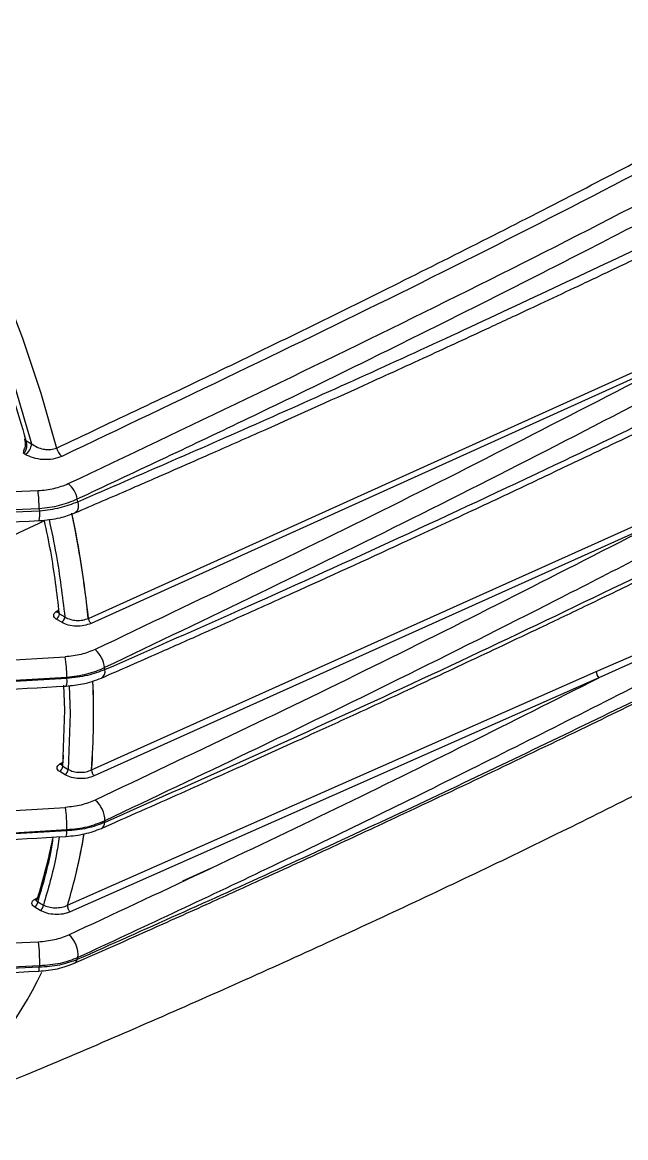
# Model space of a CAD drawing. Extents: x 2 to 136, y 1 to 99.
# Drawn here: x 11.686 to 13.738, y 7.299 to 11.088 of the extents above; entities that cross this region are included whole.
import ezdxf

# ---------------------------------------------------------------- set-up
doc = ezdxf.new("R2010")
doc.units = 0
doc.header["$MEASUREMENT"] = 0
doc.layers.add('OBJECT', color=7, linetype='CONTINUOUS')

msp = doc.modelspace()

# ---------------------------------------------------------------- linework, layer by layer
at = {"layer": 'OBJECT'}
for p, q in [((11.9109, 9.0633), (13.9815, 9.9979)), ((13.9904, 9.9806), (11.9199, 9.046)), ((11.6982, 9.6681), (11.7176, 9.6566)), ((11.6898, 9.6241), (11.6921, 9.6367)), ((11.6963, 9.6202), (11.6898, 9.6241)), ((10.7454, 9.4552), (11.7396, 9.4974)), ((10.7487, 9.3968), (11.7436, 9.436)), ((10.7507, 9.3903), (11.7454, 9.4285)), ((11.9219, 8.5481), (13.8565, 9.4172)), ((11.7616, 9.3948), (10.7682, 8.9303)), ((13.8655, 9.3976), (11.9309, 8.5282)), ((11.8011, 9.086), (11.8106, 9.0919)), ((11.82, 9.0498), (11.8018, 9.0607)), ((11.8078, 9.0861), (11.8086, 9.0856)), ((11.8124, 9.0789), (11.8306, 9.068)), ((13.6383, 8.8829), (13.8547, 8.9771)), ((13.8608, 8.9577), (13.647, 8.8611)), ((10.8634, 8.8735), (11.8322, 8.9326)), ((11.8401, 8.0882), (13.6383, 8.8829)), ((10.8686, 8.8056), (11.8375, 8.8638)), ((11.838, 8.859), (10.8687, 8.805)), ((11.8307, 8.7509), (11.8278, 8.8362)), ((11.8455, 8.8345), (11.8488, 8.7405)), ((13.647, 8.8611), (11.8487, 8.0661)), ((11.8239, 8.5608), (11.8307, 8.7509)), ((11.8488, 8.7405), (11.8419, 8.55)), ((11.8129, 8.5677), (11.8238, 8.5745)), ((11.8254, 8.5983), (11.8237, 8.5728)), ((11.8313, 8.5318), (11.8133, 8.5426)), ((11.8239, 8.5608), (11.8419, 8.55)), ((11.9217, 8.548), (11.9216, 8.547)), ((11.9219, 8.5472), (11.9219, 8.5481)), ((10.8635, 8.3622), (11.8326, 8.4211)), ((11.8375, 8.3412), (10.8686, 8.2853)), ((10.8687, 8.2859), (11.838, 8.3456)), ((12.3258, 8.2131), (12.2307, 8.1705)), ((11.7271, 8.1078), (11.7389, 8.115)), ((11.747, 8.071), (11.7282, 8.0822)), ((11.7388, 8.1004), (11.7576, 8.0892)), ((11.8398, 8.0881), (11.8395, 8.085)), ((11.8398, 8.0851), (11.8401, 8.0882)), ((10.7473, 7.9203), (11.7412, 7.9645)), ((11.7454, 7.8829), (10.7507, 7.8367)), ((11.7436, 7.8775), (10.7485, 7.8324))]:
    msp.add_line(p, q, dxfattribs=at)
at = {"layer": 'OBJECT', "flags": 128}
for points in [[(9.9433, 12.3336), (10.0874, 12.2336), (10.2303, 12.123), (10.3712, 12.0025), (10.5094, 11.8724), (10.6443, 11.7335), (10.7753, 11.5864), (10.9018, 11.4318), (11.0232, 11.2703), (11.139, 11.1028), (11.2485, 10.93), (11.3513, 10.7528), (11.4469, 10.5718), (11.5349, 10.3881), (11.6148, 10.2023), (11.6863, 10.0155), (11.749, 9.8285), (11.8027, 9.642)], [(11.6982, 9.6681), (11.6965, 9.6685), (11.6953, 9.6691), (11.6945, 9.6699), (11.6943, 9.6709), (11.6947, 9.672), (11.6955, 9.6731), (11.6963, 9.6739)], [(11.8752, 9.4597), (11.8765, 9.4489), (11.876, 9.4392), (11.8738, 9.4311), (11.8701, 9.4251), (11.865, 9.4215)], [(11.8237, 8.5728), (11.8233, 8.5707), (11.8227, 8.569), (11.8216, 8.5677), (11.8203, 8.5667), (11.8187, 8.5663), (11.8169, 8.5663), (11.8149, 8.5668), (11.8129, 8.5677)]]:
    msp.add_lwpolyline(points, dxfattribs=at)
at = {"layer": 'OBJECT'}
for centre, radius, start, end in [((11.6708, 9.6596), 0.0469, 302.9818, 356.325), ((11.8544, 9.6536), 0.0529, 192.5822, 229.5121), ((11.7819, 9.4503), 0.0931, 11.4605, 49.4003), ((11.1249, 9.4265), 0.6188, 0.8779, 6.5725), ((7.6653, 8.4738), 4.3238, 13.1798, 13.3033), ((11.6553, 9.4169), 0.0908, 346.2754, 7.3509), ((7.4529, 8.4091), 4.4119, 13.3602, 13.4601), ((8.2302, 8.6698), 3.7014, 6.102, 11.7043), ((8.2607, 8.6746), 3.6709, 6.0795, 11.6625), ((11.8058, 9.0926), 0.0081, 234.7196, 287.4787), ((11.789, 9.0804), 0.0235, 303.0904, 356.3183), ((11.8072, 9.0695), 0.0235, 303.0915, 356.3172), ((11.8733, 8.8862), 0.0933, 5.8361, 49.5594), ((11.3254, 8.8587), 0.5121, 0.5779, 8.2983), ((11.9407, 8.8827), 0.0267, 303.1646, 13.6523), ((8.5376, 8.6078), 3.4405, 4.6882, 4.7992), ((13.6641, 8.8806), 0.0259, 174.8815, 228.6886), ((11.8012, 8.8502), 0.0378, 333.8457, 13.4122), ((8.1368, 8.5502), 3.714, 4.7682, 4.8435), ((9.1424, 8.74), 2.7859, 356.0476, 2.2633), ((9.1713, 8.7397), 2.7573, 356.016, 2.2567), ((11.8005, 8.5623), 0.0235, 303.0898, 356.317), ((11.8185, 8.5515), 0.0235, 303.0915, 356.3172), ((11.93, 8.5291), 0.0207, 113.1063, 113.8353), ((11.3239, 8.3472), 0.5141, 359.8234, 8.2684), ((11.8755, 8.376), 0.0912, 359.737, 49.7769), ((9.4473, 8.6038), 2.5297, 354.6882, 354.8249), ((11.8031, 8.3358), 0.0349, 337.0604, 8.842), ((9.0859, 8.5996), 2.7638, 354.6346, 354.7261), ((11.9444, 8.3685), 0.0217, 298.8731, 2.836), ((10.0111, 8.6594), 1.8115, 342.3602, 349.058), ((9.9806, 8.6469), 1.9414, 343.273, 350.5535), ((9.9816, 8.6468), 1.9406, 343.2723, 350.5028), ((11.7318, 8.1146), 0.00829, 235.1706, 285.6952), ((11.7154, 8.1019), 0.0235, 303.0909, 356.3165), ((11.7342, 8.0907), 0.0235, 303.0885, 356.3176), ((11.844, 8.0784), 0.0106, 111.6706, 113.0764), ((11.1111, 7.8917), 0.6343, 359.21, 6.5914), ((11.7887, 7.9211), 0.0872, 353.0168, 50.2447), ((10.0037, 8.4529), 1.8326, 341.7006, 341.879), ((11.8556, 7.9076), 0.0179, 292.9451, 347.9633), ((10.1933, 8.4502), 1.7665, 341.9827, 342.208), ((10.6878, 8.3559), 1.1738, 308.0178, 335.0356), ((11.7162, 7.8744), 0.0276, 339.0505, 6.3812)]:
    msp.add_arc(centre, radius, start, end, dxfattribs=at)
for points, knots in [([(9.9077, 12.2619), (9.9714, 12.2181), (10.0997, 12.1299), (10.2904, 11.9723), (10.4799, 11.7952), (10.6654, 11.5981), (10.8443, 11.3833), (11.0136, 11.154), (11.171, 10.9131), (11.3143, 10.6639), (11.4418, 10.4105), (11.5518, 10.1564), (11.6455, 9.9047), (11.6937, 9.7388), (11.7176, 9.6566)], [0, 0, 0, 0, 0.0803207, 0.16194, 0.244772, 0.3293776, 0.4144874, 0.5, 0.5855181, 0.670628, 0.755228, 0.8380655, 0.919682, 1, 1, 1, 1]), ([(10.8333, 11.3686), (10.8971, 11.284), (11.0252, 11.114), (11.199, 10.8392), (11.3567, 10.5532), (11.494, 10.2593), (11.6108, 9.9627), (11.6692, 9.7661), (11.6982, 9.6681)], [0, 0, 0, 0, 0.165461, 0.332207, 0.5, 0.667784, 0.834534, 1, 1, 1, 1]), ([(11.8027, 9.642), (11.9951, 9.7327), (12.387, 9.9172), (12.9756, 10.2061), (13.5611, 10.5024), (14.1374, 10.8047), (14.5348, 11.0174), (14.7414, 11.1329), (14.7628, 11.1448)], [0, 0, 0, 0, 0.1891529, 0.3851663, 0.5880463, 0.7814733, 0.977427, 1, 1, 1, 1]), ([(14.7933, 11.1272), (14.5831, 11.0107), (14.0004, 10.6875), (13.0113, 10.1806), (12.2169, 9.8023), (11.82, 9.6133)], [0, 0, 0, 0, 0.2201851, 0.6104297, 1, 1, 1, 1]), ([(11.8425, 9.5209), (12.2479, 9.7136), (13.0594, 10.0993), (14.0735, 10.6182), (14.6721, 10.95), (14.8905, 11.0711)], [0, 0, 0, 0, 0.388118, 0.776745, 1, 1, 1, 1]), ([(11.8731, 9.4688), (12.062, 9.5574), (12.4463, 9.7376), (13.0232, 10.0193), (13.5971, 10.3081), (14.1627, 10.6025), (14.622, 10.8477), (14.8933, 10.9986), (14.9828, 11.0484)], [0, 0, 0, 0, 0.176451, 0.3589388, 0.5474679, 0.7276616, 0.9101702, 1, 1, 1, 1]), ([(11.8752, 9.4597), (12.09, 9.5527), (12.5321, 9.7442), (13.2025, 10.0476), (13.6533, 10.2611), (13.8847, 10.3708)], [0, 0, 0, 0, 0.315, 0.648332, 1, 1, 1, 1]), ([(11.8651, 9.4216), (11.9277, 9.4485), (12.0402, 9.497), (12.1889, 9.5618), (12.3044, 9.6125), (12.4002, 9.6548), (12.58, 9.7345), (12.8062, 9.8361), (13.0717, 9.9572), (13.2399, 10.035), (13.3632, 10.0923), (13.4561, 10.1358), (13.5736, 10.191), (13.7159, 10.2584), (13.8186, 10.3076), (13.8741, 10.3341)], [0, 0, 0, 0, 0.091691, 0.164514, 0.218476, 0.261777, 0.30597, 0.484367, 0.5981, 0.703041, 0.737311, 0.783982, 0.843319, 0.915324, 1, 1, 1, 1]), ([(13.9904, 9.9806), (13.6534, 9.8059), (12.9793, 9.4566), (12.2823, 9.1237), (11.9338, 8.9572)], [0, 0, 0, 0, 0.499931, 1, 1, 1, 1]), ([(14.049, 9.9331), (13.7054, 9.7548), (13.0228, 9.4006), (12.3167, 9.0632), (11.9661, 8.8957)], [0, 0, 0, 0, 0.50338, 1, 1, 1, 1]), ([(11.9553, 8.8604), (12.0205, 8.8889), (12.1374, 8.9401), (12.292, 9.0087), (12.412, 9.0622), (12.5117, 9.1069), (12.6986, 9.1911), (12.9338, 9.2985), (13.2098, 9.4264), (13.3847, 9.5085), (13.5128, 9.5691), (13.6093, 9.615), (13.7315, 9.6733), (13.8793, 9.7445), (13.986, 9.7964), (14.0437, 9.8244)], [0, 0, 0, 0, 0.09169, 0.164513, 0.218477, 0.261778, 0.305972, 0.48437, 0.598102, 0.703044, 0.737312, 0.783982, 0.843318, 0.915323, 1, 1, 1, 1]), ([(11.9667, 8.889), (12.1296, 8.9606), (12.4652, 9.1081), (12.9762, 9.3404), (13.5106, 9.5891), (13.8706, 9.7631), (14.0553, 9.8523)], [0, 0, 0, 0, 0.22962, 0.472827, 0.72962, 1, 1, 1, 1]), ([(11.6898, 9.6241), (11.6911, 9.625), (11.6938, 9.627), (11.697, 9.6315), (11.6995, 9.637), (11.7016, 9.6451), (11.7019, 9.6561), (11.6994, 9.6641), (11.6982, 9.6681)], [0, 0, 0, 0, 0.115727, 0.237004, 0.365059, 0.500934, 0.749863, 1, 1, 1, 1]), ([(11.6944, 9.6703), (11.6952, 9.6658), (11.6969, 9.6569), (11.6956, 9.6448), (11.6926, 9.639), (11.6916, 9.637)], [0, 0, 0, 0, 0.402238, 0.791312, 1, 1, 1, 1]), ([(11.7176, 9.6566), (11.7235, 9.6526), (11.7354, 9.6446), (11.7547, 9.6386), (11.7706, 9.6366), (11.7826, 9.6368), (11.7935, 9.6385), (11.7997, 9.6409), (11.8027, 9.642)], [0, 0, 0, 0, 0.250259, 0.499689, 0.634038, 0.76157, 0.883198, 1, 1, 1, 1]), ([(11.82, 9.6133), (11.8103, 9.6098), (11.7908, 9.6027), (11.756, 9.6017), (11.7226, 9.6072), (11.7051, 9.6159), (11.6963, 9.6202)], [0, 0, 0, 0, 0.2497037, 0.4994833, 0.7493642, 1, 1, 1, 1]), ([(11.7396, 9.4974), (11.7582, 9.499), (11.7954, 9.5024), (11.8267, 9.5147), (11.8425, 9.5209)], [0, 0, 0, 0, 0.498689, 1, 1, 1, 1]), ([(11.8626, 7.8911), (11.9458, 7.9278), (12.1003, 7.9961), (12.3129, 8.0916), (12.4895, 8.1716), (12.633, 8.2373), (12.7555, 8.2937), (12.8694, 8.3465), (13.0527, 8.432), (13.3051, 8.5511), (13.6082, 8.6968), (13.8923, 8.8355), (14.1496, 8.963), (14.349, 9.0633), (14.5029, 9.1413), (14.6294, 9.2059), (14.7858, 9.2864), (14.9717, 9.3831), (15.12, 9.4607), (15.2057, 9.5064), (15.2201, 9.5141)], [0, 0, 0, 0, 0.071655, 0.133072, 0.184261, 0.22523, 0.258397, 0.291507, 0.325145, 0.419722, 0.514664, 0.595221, 0.674581, 0.746977, 0.776419, 0.814924, 0.862775, 0.919976, 0.986531, 1, 1, 1, 1]), ([(15.2201, 9.5219), (15.0151, 9.4143), (14.5929, 9.1925), (13.9356, 8.8632), (13.2522, 8.5326), (12.5643, 8.2115), (12.1004, 8.005), (11.8731, 7.9038)], [0, 0, 0, 0, 0.190637, 0.392769, 0.598173, 0.803117, 1, 1, 1, 1]), ([(11.7436, 9.436), (11.7674, 9.439), (11.8142, 9.4448), (11.8537, 9.4608), (11.8731, 9.4688)], [0, 0, 0, 0, 0.506803, 1, 1, 1, 1]), ([(11.7454, 9.4285), (11.7693, 9.4314), (11.8162, 9.4371), (11.8558, 9.4522), (11.8752, 9.4597)], [0, 0, 0, 0, 0.509049, 1, 1, 1, 1]), ([(11.7435, 9.3954), (11.7678, 9.3975), (11.8112, 9.4014), (11.8486, 9.4154), (11.8651, 9.4216)], [0, 0, 0, 0, 0.559422, 1, 1, 1, 1]), ([(11.7771, 9.3999), (11.7855, 9.3599), (11.8092, 9.2474), (11.8222, 9.1383), (11.8306, 9.068)], [0, 0, 0, 0, 0.35548, 1, 1, 1, 1]), ([(14.0553, 9.4102), (13.8706, 9.3144), (13.5106, 9.1276), (12.9762, 8.8605), (12.4652, 8.611), (12.1296, 8.4525), (11.9667, 8.3756)], [0, 0, 0, 0, 0.27038, 0.527173, 0.77038, 1, 1, 1, 1]), ([(10.7492, 9.3542), (10.8992, 9.3599), (11.2308, 9.3726), (11.5621, 9.3873), (11.7435, 9.3954)], [0, 0, 0, 0, 0.452475, 1, 1, 1, 1]), ([(11.8124, 9.0789), (11.804, 9.1491), (11.7916, 9.2529), (11.769, 9.3601), (11.7616, 9.3948)], [0, 0, 0, 0, 0.676025, 1, 1, 1, 1]), ([(13.8655, 9.3976), (13.5485, 9.2352), (12.9147, 8.9107), (12.261, 8.6006), (11.9344, 8.4456)], [0, 0, 0, 0, 0.500229, 1, 1, 1, 1]), ([(11.9661, 8.3696), (12.3167, 8.5258), (13.0228, 8.8403), (13.7054, 9.1704), (14.049, 9.3366)], [0, 0, 0, 0, 0.49662, 1, 1, 1, 1]), ([(11.9549, 8.3495), (12.0454, 8.3894), (12.2145, 8.4641), (12.4489, 8.5692), (12.6472, 8.6592), (12.8107, 8.734), (12.9494, 8.798), (13.0749, 8.8563), (13.1979, 8.9138), (13.3225, 8.9724), (13.4597, 9.0374), (13.6217, 9.1148), (13.8183, 9.2094), (13.9606, 9.279), (14.0377, 9.3167)], [0, 0, 0, 0, 0.127673, 0.238652, 0.332946, 0.410559, 0.472851, 0.532128, 0.591338, 0.650482, 0.712496, 0.790612, 0.886445, 1, 1, 1, 1]), ([(11.8018, 9.0607), (11.7993, 9.0625), (11.7944, 9.0662), (11.7921, 9.0733), (11.794, 9.0804), (11.7987, 9.0841), (11.8011, 9.086)], [0, 0, 0, 0, 0.250074, 0.499948, 0.749383, 1, 1, 1, 1]), ([(11.8079, 9.0861), (11.808, 9.0852), (11.8083, 9.0835), (11.8099, 9.0811), (11.8115, 9.0796), (11.8124, 9.0789)], [0, 0, 0, 0, 0.338146, 0.635178, 1, 1, 1, 1]), ([(11.8306, 9.068), (11.837, 9.0647), (11.8485, 9.0588), (11.8705, 9.0554), (11.8921, 9.0563), (11.9046, 9.061), (11.9107, 9.0632)], [0, 0, 0, 0, 0.275543, 0.500053, 0.755367, 1, 1, 1, 1]), ([(11.9109, 9.0633), (11.9112, 9.0618), (11.9117, 9.0586), (11.9138, 9.0535), (11.9167, 9.049), (11.9188, 9.047), (11.9199, 9.046)], [0, 0, 0, 0, 0.241912, 0.499998, 0.758083, 1, 1, 1, 1]), ([(11.9199, 9.046), (11.9121, 9.0431), (11.8966, 9.0373), (11.8687, 9.0357), (11.8414, 9.0394), (11.8271, 9.0464), (11.82, 9.0498)], [0, 0, 0, 0, 0.249736, 0.499486, 0.74926, 1, 1, 1, 1]), ([(11.9338, 8.9572), (11.9183, 8.9509), (11.8874, 8.9384), (11.8506, 8.9345), (11.8322, 8.9326)], [0, 0, 0, 0, 0.50155, 1, 1, 1, 1]), ([(11.8375, 8.8638), (11.861, 8.8665), (11.9075, 8.8719), (11.9467, 8.8878), (11.9661, 8.8957)], [0, 0, 0, 0, 0.503406, 1, 1, 1, 1]), ([(11.9667, 8.889), (11.9475, 8.8817), (11.9084, 8.8667), (11.8618, 8.8616), (11.838, 8.859)], [0, 0, 0, 0, 0.488529, 1, 1, 1, 1]), ([(13.8847, 8.8902), (13.6533, 8.7724), (13.2025, 8.5429), (12.5321, 8.2166), (12.09, 8.0106), (11.8752, 7.9105)], [0, 0, 0, 0, 0.351668, 0.685, 1, 1, 1, 1]), ([(10.8664, 8.7783), (11.0126, 8.7866), (11.3356, 8.8048), (11.6587, 8.8232), (11.8356, 8.8333)], [0, 0, 0, 0, 0.452472, 1, 1, 1, 1]), ([(11.8356, 8.8333), (11.8543, 8.835), (11.8971, 8.839), (11.9343, 8.8527), (11.9553, 8.8604)], [0, 0, 0, 0, 0.436517, 1, 1, 1, 1]), ([(11.8444, 7.9881), (12.1486, 8.13), (12.7584, 8.4144), (13.3503, 8.712), (13.647, 8.8611)], [0, 0, 0, 0, 0.498752, 1, 1, 1, 1]), ([(11.1756, 7.2986), (11.3618, 7.3741), (11.7495, 7.5311), (12.3343, 7.7844), (12.9306, 8.0553), (13.5084, 8.3303), (13.8848, 8.5205), (14.0659, 8.612)], [0, 0, 0, 0, 0.1902424, 0.3962076, 0.6023972, 0.8087754, 1, 1, 1, 1]), ([(11.8133, 8.5426), (11.8108, 8.5444), (11.806, 8.5481), (11.8038, 8.5551), (11.8058, 8.5622), (11.8105, 8.5659), (11.8129, 8.5677)], [0, 0, 0, 0, 0.250044, 0.499888, 0.749256, 1, 1, 1, 1]), ([(11.8237, 8.5728), (11.8225, 8.5718), (11.8201, 8.57), (11.8191, 8.5666), (11.82, 8.564), (11.8218, 8.5621), (11.8232, 8.5612), (11.8239, 8.5608)], [0, 0, 0, 0, 0.247052, 0.499455, 0.726368, 0.857452, 1, 1, 1, 1]), ([(11.9309, 8.5282), (11.9231, 8.5253), (11.9077, 8.5195), (11.8799, 8.5178), (11.8527, 8.5215), (11.8385, 8.5284), (11.8313, 8.5318)], [0, 0, 0, 0, 0.249768, 0.499524, 0.749281, 1, 1, 1, 1]), ([(11.8419, 8.55), (11.8476, 8.5473), (11.859, 8.542), (11.8812, 8.5393), (11.9034, 8.541), (11.9158, 8.5457), (11.9217, 8.548)], [0, 0, 0, 0, 0.2504931, 0.5000217, 0.7627112, 1, 1, 1, 1]), ([(11.9219, 8.5472), (11.922, 8.5455), (11.9222, 8.543), (11.9234, 8.5394), (11.9246, 8.5365), (11.926, 8.5339), (11.9281, 8.5308), (11.9298, 8.5292), (11.9309, 8.5282)], [0, 0, 0, 0, 0.24273, 0.372399, 0.504166, 0.63532, 0.763244, 1, 1, 1, 1]), ([(11.9344, 8.4456), (11.9188, 8.4394), (11.8878, 8.4269), (11.851, 8.423), (11.8326, 8.4211)], [0, 0, 0, 0, 0.50157, 1, 1, 1, 1]), ([(11.838, 8.3456), (11.8618, 8.3479), (11.9084, 8.3524), (11.9475, 8.368), (11.9667, 8.3756)], [0, 0, 0, 0, 0.511471, 1, 1, 1, 1]), ([(11.8352, 8.3223), (11.8567, 8.3244), (11.8997, 8.3286), (11.9365, 8.3426), (11.9549, 8.3495)], [0, 0, 0, 0, 0.4988017, 1, 1, 1, 1]), ([(11.9661, 8.3696), (11.9467, 8.3623), (11.9075, 8.3475), (11.861, 8.3433), (11.8375, 8.3412)], [0, 0, 0, 0, 0.496594, 1, 1, 1, 1]), ([(10.8663, 8.2671), (11.0125, 8.2754), (11.3355, 8.2937), (11.6584, 8.3122), (11.8352, 8.3223)], [0, 0, 0, 0, 0.452489, 1, 1, 1, 1]), ([(11.7388, 8.1004), (11.7552, 8.1543), (11.7765, 8.2243), (11.7887, 8.3019), (11.7915, 8.3198)], [0, 0, 0, 0, 0.769397, 1, 1, 1, 1]), ([(11.8118, 8.3209), (11.8084, 8.2991), (11.7958, 8.2173), (11.7737, 8.1433), (11.7576, 8.0892)], [0, 0, 0, 0, 0.267427, 1, 1, 1, 1]), ([(11.7374, 8.1104), (11.7368, 8.11), (11.7355, 8.1091), (11.7342, 8.1076), (11.7334, 8.1061), (11.7335, 8.1051), (11.7336, 8.1046)], [0, 0, 0, 0, 0.233493, 0.476123, 0.730782, 1, 1, 1, 1]), ([(11.7282, 8.0822), (11.7257, 8.0841), (11.7207, 8.0877), (11.7181, 8.0949), (11.7198, 8.1008), (11.7232, 8.1051), (11.7258, 8.1069), (11.7271, 8.1078)], [0, 0, 0, 0, 0.249848, 0.499446, 0.748666, 0.874857, 1, 1, 1, 1]), ([(11.7336, 8.1046), (11.7339, 8.1038), (11.7347, 8.1021), (11.7373, 8.101), (11.7388, 8.1004)], [0, 0, 0, 0, 0.420605, 1, 1, 1, 1]), ([(11.7576, 8.0892), (11.7634, 8.0867), (11.7751, 8.0817), (11.7976, 8.0792), (11.8207, 8.0809), (11.8336, 8.0858), (11.8398, 8.0881)], [0, 0, 0, 0, 0.250635, 0.500304, 0.760651, 1, 1, 1, 1]), ([(11.8398, 8.0851), (11.8399, 8.0834), (11.8402, 8.0808), (11.8414, 8.0771), (11.8429, 8.0734), (11.8454, 8.0692), (11.8476, 8.0671), (11.8487, 8.0661)], [0, 0, 0, 0, 0.251191, 0.383289, 0.515914, 0.77076, 1, 1, 1, 1]), ([(11.8487, 8.0661), (11.8407, 8.0632), (11.8247, 8.0574), (11.7963, 8.0562), (11.7687, 8.0604), (11.7542, 8.0675), (11.747, 8.071)], [0, 0, 0, 0, 0.249669, 0.499417, 0.749226, 1, 1, 1, 1]), ([(11.7412, 7.9645), (11.7598, 7.9662), (11.7971, 7.9696), (11.8286, 7.9819), (11.8444, 7.9881)], [0, 0, 0, 0, 0.498606, 1, 1, 1, 1]), ([(11.7419, 7.8646), (11.7637, 7.8665), (11.8073, 7.8703), (11.8447, 7.8844), (11.8635, 7.8915)], [0, 0, 0, 0, 0.497727, 1, 1, 1, 1]), ([(11.8731, 7.9038), (11.8537, 7.8967), (11.8142, 7.8821), (11.7674, 7.8791), (11.7436, 7.8775)], [0, 0, 0, 0, 0.4931971, 1, 1, 1, 1]), ([(11.8752, 7.9105), (11.8558, 7.903), (11.8162, 7.8878), (11.7693, 7.8846), (11.7454, 7.8829)], [0, 0, 0, 0, 0.490951, 1, 1, 1, 1]), ([(10.7472, 7.8215), (10.8973, 7.8275), (11.2291, 7.8408), (11.5605, 7.8562), (11.7419, 7.8646)], [0, 0, 0, 0, 0.4525278, 1, 1, 1, 1])]:
    msp.add_open_spline(points, degree=3, knots=knots, dxfattribs=at)

doc.saveas('drawing.dxf')
